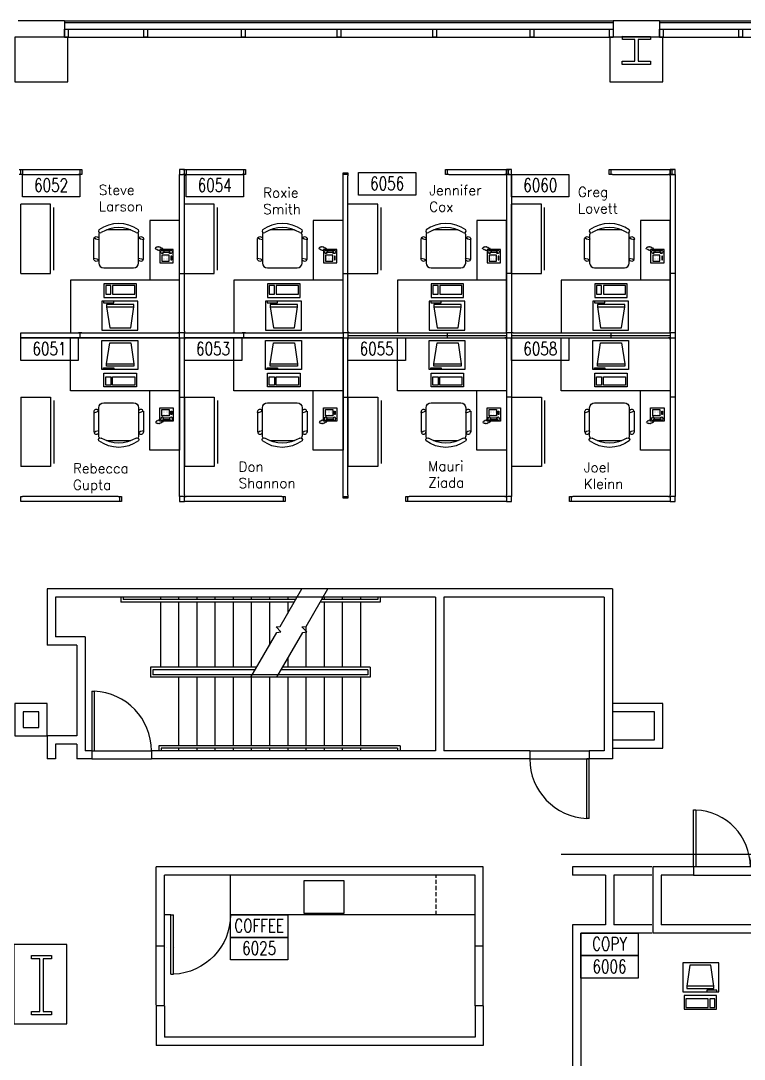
# Model space of a CAD drawing. Header units: millimetres. Extents: x 489553527 to 489553786, y 110504148 to 110504403.
# Drawn here: x 489553599.7 to 489553643.5, y 110504339.7 to 110504402.5 of the extents above; entities that cross this region are included whole.
import ezdxf
from ezdxf.enums import TextEntityAlignment as Align

# ---------------------------------------------------------------- set-up
doc = ezdxf.new("R2010")
doc.units = ezdxf.units.MM
doc.linetypes.add('HIDDEN', pattern=[0.375, 0.25, -0.125])
for name, color, linetype in [('A-DOOR-TRIM-3D', 7, 'Continuous'), ('CHAIRS', 4, 'Continuous'), ('CPU', 6, 'Continuous'), ('E-B-CORE', 8, 'Continuous'), ('E-B-FURR', 6, 'Continuous'), ('E-B-GLAZ', 8, 'Continuous'), ('E-B-MULL', 8, 'Continuous'), ('E-B-SHEL', 2, 'Continuous'), ('E-C-HEAD', 5, 'Continuous'), ('E-F-CASE', 4, 'Continuous'), ('E-F-DOOR', 3, 'Continuous'), ('E-F-PLMB', 2, 'Continuous'), ('E-F-STAIR', 8, 'Continuous'), ('E-S-COLM', 8, 'Continuous'), ('EMPLOYEE', 1, 'Continuous'), ('FURNITURE', 3, 'Continuous'), ('PANELS_201', 6, 'Continuous'), ('PHONES', 4, 'Continuous'), ('RMNUM', 40, 'Continuous')]:
    doc.layers.add(name, color=color, linetype=linetype)
doc.styles.add('ARCHITXT', font='simplex.shx')
doc.styles.add('ROMANS', font='romans', dxfattribs={"width": 0.75, "height": 8})

# ---------------------------------------------------------------- blocks, each defined once
blk = doc.blocks.new('DR-36')
for p, q in [((0, 36), (0, 0)), ((0, 36), (1.5, 36)), ((1.5, 36), (1.5, 0)), ((0, 0), (1.5, 0))]:
    blk.add_line(p, q)
blk.add_arc((0, 0), 36, 0, 87.61406)
blk = doc.blocks.new('DR-69P')
for points in [[(1.5, 0), (0, 0), (0, 34.5), (1.5, 34.5)], [(67.5, 0), (69, 0), (69, 34.5), (67.5, 34.5)]]:
    blk.add_lwpolyline(points, close=True)
for centre, start, end in [((0, 0), 0, 87.51045), ((69, 0), 92.48955, 180)]:
    blk.add_arc(centre, 34.5, start, end)
blk = doc.blocks.new('RMNUM')
at = {"layer": 'RMNUM'}
blk.add_lwpolyline([(-16.33354, 6.674702), (18.388073, 6.674702), (18.388073, -6.982766), (-16.33354, -6.982766), (-16.33354, 6.674702)], dxfattribs=at)
at = {"layer": 'RMNUM', "style": 'ROMANS', "width": 0.75}
blk.add_attdef('NUMBER', text='', height=8, dxfattribs=at).set_placement((1.027267, 0.114097), align=Align.MIDDLE_CENTER)
blk = doc.blocks.new('CHAIR7')
for p, q in [((5.12, 15.04), (17.88, 15.04)), ((0, 9), (0, -9)), ((20, 12), (3, 12)), ((23, -7.44), (23, 7.44)), ((3, -12), (20, -12)), ((5.12, -15), (17.88, -15))]:
    blk.add_line(p, q)
for centre, radius, start, end in [((5.56, 13.54), 1.56, 73.7398, 286.2602), ((17.44, 13.54), 1.56, 253.7398, 106.2602), ((3, 9), 3, 90, 180), ((20, 9), 3, 62.41556, 90), ((22.34, 11.12), 1.1, 53.30994, 212.02741), ((4.82, 0), 19.64, 327.57575, 32.42425), ((7, 0), 20, 323.1301, 36.8699), ((3, -9), 3, 180, 270), ((5.56, -13.5), 1.56, 73.7398, 286.2602), ((17.44, -13.5), 1.56, 253.7398, 106.2602), ((20, -9), 3, 270, 297.58444), ((22.34, -11.12), 1.1, 147.97259, 306.69006)]:
    blk.add_arc(centre, radius, start, end)
blk = doc.blocks.new('DESK2')
for p, q in [((33, 0), (-33, 0)), ((-33, 0), (-33, -68)), ((33, -32), (33, 0)), ((-33, -32), (33, -32)), ((-15, -68), (-15, -32)), ((-33, -68), (-15, -68))]:
    blk.add_line(p, q)
blk = doc.blocks.new('FC42X18D')
for p, q in [((-21, 0), (-21, -18)), ((-21, 0), (21, 0)), ((21, -18), (21, 0)), ((-21, -18), (21, -18)), ((-19, -20), (19, -20))]:
    blk.add_line(p, q)
blk = doc.blocks.new('RECTANG')
for p, q in [((1, 1), (0, 1)), ((0, 1), (0, 0)), ((1, 0), (1, 1)), ((0, 0), (1, 0))]:
    blk.add_line(p, q)
blk = doc.blocks.new('FNPHONE')
for p, q in [((-7.29, 6.54), (-7.29, 1.54)), ((-6.29, 6.54), (-6.29, 1.54)), ((-9.1, 0.22), (-9.7, 0.02)), ((-8.9, 0.62), (-9.5, 0.42)), ((-8.7, 1.02), (-9.3, 0.82)), ((-8.5, 1.42), (-9.1, 1.22)), ((-8.3, 1.82), (-8.9, 1.62)), ((-7.14, 0.56), (-7.5, -0.58)), ((-3.87, 4.85), (-3.87, 4.85)), ((-3.87, 3.91), (-3.87, 3.91)), ((-3.87, 2.97), (-3.87, 2.97)), ((-3.87, 2.03), (-3.87, 2.03)), ((-2.94, 4.85), (-2.94, 4.85)), ((-2.94, 3.91), (-2.94, 3.91)), ((-2.94, 2.97), (-2.94, 2.97)), ((-2.94, 2.03), (-2.94, 2.03)), ((-2, 4.85), (-2, 4.85)), ((-2, 3.91), (-2, 3.91)), ((-2, 2.97), (-2, 2.97)), ((-2, 2.03), (-2, 2.03)), ((-9.3, -0.18), (-9.9, -0.38)), ((-9.3, -0.58), (-9.9, -0.78)), ((-9.3, -0.98), (-9.9, -1.18)), ((-9.3, -1.38), (-9.9, -1.58)), ((-9.1, -1.78), (-9.7, -1.98)), ((-8.9, -2.18), (-9.5, -2.38)), ((-8.43, -2.46), (-9.03, -2.66)), ((-7.9, -1.98), (-8.5, -2.18)), ((-7.7, -1.58), (-8.3, -1.78)), ((-7.5, -1.18), (-8.1, -1.38)), ((-7.3, -0.78), (-7.9, -0.98))]:
    blk.add_line(p, q)
for centre, start, end in [((-6.79, 6.54), 298.49146, 241.50854), ((-6.79, 1.54), 118.49146, 61.50854)]:
    blk.add_arc(centre, 1.05, start, end)
for p, xscale, yscale, zscale in [((-8.21, 0), 8.20528234483245, 8.104073169521023, 8.20528234483245), ((-4.03, 6.72), 2.03125, 0.46875, 2.03125), ((-4.81, 1.25), 3.75, 4.375, 3.75)]:
    blk.add_blockref('RECTANG', p, dxfattribs=dict(xscale=xscale, yscale=yscale, zscale=zscale))
blk = doc.blocks.new('IBMAT', base_point=(61, 306))
for p, q in [((75, 307), (75, 306)), ((81, 307), (75, 307)), ((81, 306), (81, 307))]:
    blk.add_line(p, q)
at = {"xscale": 21, "yscale": 17, "zscale": 21}
blk.add_blockref('RECTANG', (61, 306), dxfattribs=at)
blk = doc.blocks.new('KEYBOARD', base_point=(60, 294))
for p, xscale, yscale, zscale in [((60, 294), 19, 8, 19), ((61, 295), 13, 5, 13), ((75, 295), 3, 5, 3)]:
    blk.add_blockref('RECTANG', p, dxfattribs=dict(xscale=xscale, yscale=yscale, zscale=zscale))
blk = doc.blocks.new('COMPUTER')
for p, q in [((-6.64, 16.23), (-8.5, 3.5)), ((6.08, 16.23), (-6.64, 16.23)), ((8, 3.5), (6.08, 16.23)), ((-8.5, 3.5), (-8.5, 2.04)), ((8, 3.5), (-8.5, 3.5)), ((-8.5, 2.04), (8, 2.04)), ((8, 2.04), (8, 3.5))]:
    blk.add_line(p, q)
at = {"xscale": 1.033846153846154, "yscale": 1.033846153846154, "zscale": 1.033846153846154}
for name, p in [('IBMAT', (-10.86, 0)), ('KEYBOARD', (-10.05, -10.5))]:
    blk.add_blockref(name, p, dxfattribs=at)

msp = doc.modelspace()

# ---------------------------------------------------------------- linework, layer by layer
msp.add_line((489553633.5997519, 110504343.8696724), (489553633.5997519, 110504343.8696724))
at = {"layer": 'A-DOOR-TRIM-3D'}
for p, q in [((489553608.4951391, 110504346.3981165), (489553608.4951391, 110504346.3981165, 9.75)), ((489553608.9951391, 110504346.3981165), (489553608.9951391, 110504346.3981165, 9.75))]:
    msp.add_line(p, q, dxfattribs=at)
at = {"layer": 'E-B-CORE'}
for p, q in [((489553635.5061564, 110504368.1370992), (489553601.3061564, 110504368.1370992)), ((489553601.3061564, 110504368.1370992), (489553601.3061564, 110504364.7370992)), ((489553635.5061564, 110504368.1370992), (489553635.5061564, 110504357.8370992)), ((489553624.8061564, 110504367.6370992), (489553601.8061564, 110504367.6370992)), ((489553601.8061564, 110504367.6370992), (489553601.8061564, 110504365.2370992)), ((489553624.8061564, 110504367.6370992), (489553624.8061564, 110504358.3370992)), ((489553635.0061564, 110504367.6370992), (489553625.3061564, 110504367.6370992)), ((489553625.3061564, 110504367.6370992), (489553625.3061564, 110504358.3370992)), ((489553635.0061564, 110504367.6370992), (489553635.0061564, 110504358.3370992)), ((489553603.6061563, 110504365.2370992), (489553601.8061564, 110504365.2370992)), ((489553603.6061563, 110504365.2370992), (489553603.6061563, 110504358.3370992)), ((489553603.1061563, 110504364.7370992), (489553601.3061564, 110504364.7370992)), ((489553603.1061563, 110504364.7370992), (489553603.1061563, 110504359.2370992)), ((489553638.0561564, 110504360.6981165), (489553635.5061564, 110504360.6981165)), ((489553638.0561564, 110504358.9981165), (489553638.0561564, 110504360.6981165)), ((489553603.1061563, 110504359.2370992), (489553601.3061564, 110504359.2370992)), ((489553601.3061564, 110504359.2370992), (489553601.3061564, 110504357.8370992)), ((489553603.1061563, 110504358.7370992), (489553601.8061564, 110504358.7370992)), ((489553601.8061564, 110504358.7370992), (489553601.8061564, 110504357.8370992)), ((489553603.1061563, 110504358.7370992), (489553603.1061563, 110504357.8370992)), ((489553635.5061564, 110504358.9981165), (489553638.0561564, 110504358.9981165)), ((489553604.0061564, 110504358.3370992), (489553603.6061563, 110504358.3370992)), ((489553604.0061564, 110504358.3370992), (489553604.0061564, 110504357.8370992)), ((489553624.8061564, 110504358.3370992), (489553607.6061563, 110504358.3370992)), ((489553607.6061563, 110504358.3370992), (489553607.6061563, 110504357.8370992)), ((489553630.5061564, 110504358.3370992), (489553625.3061564, 110504358.3370992)), ((489553630.5061564, 110504358.3370992), (489553630.5061564, 110504357.8370992)), ((489553635.0061564, 110504358.3370992), (489553634.1061563, 110504358.3370992)), ((489553634.1061563, 110504358.3370992), (489553634.1061563, 110504357.8370992)), ((489553601.8061564, 110504357.8370992), (489553601.3061564, 110504357.8370992)), ((489553604.0061564, 110504357.8370992), (489553603.1061563, 110504357.8370992)), ((489553630.5061564, 110504357.8370992), (489553607.6061563, 110504357.8370992)), ((489553635.5061564, 110504357.8370992), (489553634.1061563, 110504357.8370992)), ((489553637.9561564, 110504351.2981165), (489553637.9561564, 110504347.2981165)), ((489553640.4061564, 110504351.2981165), (489553637.9561564, 110504351.2981165)), ((489553640.4061564, 110504351.2981165), (489553640.4061564, 110504350.7981165)), ((489553638.4561564, 110504350.7981165), (489553638.4561564, 110504347.7981165)), ((489553640.4061564, 110504350.7981165), (489553638.4561564, 110504350.7981165)), ((489553652.8561563, 110504347.7981165), (489553638.4561564, 110504347.7981165)), ((489553652.8561563, 110504347.2981165), (489553637.9561564, 110504347.2981165))]:
    msp.add_line(p, q, dxfattribs=at)
for points in [[(489553601.3061564, 110504361.1981165), (489553599.3561563, 110504361.1981165), (489553599.3561563, 110504359.2370992), (489553601.3061564, 110504359.2370992)], [(489553600.8061564, 110504360.6981165), (489553599.8561563, 110504360.6981165), (489553599.8561563, 110504359.7370992), (489553600.8061564, 110504359.7370992)]]:
    msp.add_lwpolyline(points, close=True, dxfattribs=at)
for points in [[(489553638.5561564, 110504361.1981165), (489553635.5061564, 110504361.1981165)], [(489553635.5061564, 110504358.4981165), (489553638.5561564, 110504358.4981165), (489553638.5561564, 110504361.1981165)]]:
    msp.add_lwpolyline(points, dxfattribs=at)
at = {"layer": 'E-B-FURR'}
for p, q in [((489553602.3561563, 110504401.5370992), (489553635.5561564, 110504401.5370992)), ((489553638.3561563, 110504401.5370992), (489553671.5561564, 110504401.5370992)), ((489553627.6951391, 110504351.2981165), (489553607.8951391, 110504351.2981165)), ((489553607.8951391, 110504346.4981165), (489553607.8951391, 110504351.2981165)), ((489553627.6951391, 110504346.4981165), (489553627.6951391, 110504351.2981165)), ((489553637.8951391, 110504351.2981165), (489553633.0951391, 110504351.2981165)), ((489553633.0951391, 110504351.2981165), (489553633.0951391, 110504350.7981165)), ((489553627.1951391, 110504350.7981165), (489553608.3951391, 110504350.7981165)), ((489553608.3951391, 110504346.4981165), (489553608.3951391, 110504350.7981165)), ((489553627.1951391, 110504346.4981165), (489553627.1951391, 110504350.7981165)), ((489553635.0951391, 110504350.7981165), (489553633.0951391, 110504350.7981165)), ((489553635.0951391, 110504350.7981165), (489553635.0951391, 110504347.7981165)), ((489553635.5951391, 110504350.7981165), (489553635.5951391, 110504347.7981165)), ((489553637.8951391, 110504350.7981165), (489553635.5951391, 110504350.7981165)), ((489553635.0951391, 110504347.7981165), (489553633.0951391, 110504347.7981165)), ((489553633.0951391, 110504347.7981165), (489553633.0951391, 110504337.0388357)), ((489553637.8951391, 110504347.7981165), (489553635.5951391, 110504347.7981165)), ((489553637.8951391, 110504347.2981165), (489553633.5951391, 110504347.2981165)), ((489553633.5951391, 110504347.2981165), (489553633.5951391, 110504337.2459425)), ((489553608.3951391, 110504346.4981165), (489553607.8951391, 110504346.4981165)), ((489553627.6951391, 110504346.4981165), (489553627.1951391, 110504346.4981165)), ((489553607.8951391, 110504342.8981165), (489553607.8951391, 110504340.4981165)), ((489553608.3951391, 110504342.8981165), (489553607.8951391, 110504342.8981165)), ((489553608.3951391, 110504342.8981165), (489553608.3951391, 110504340.9981165)), ((489553627.1951391, 110504342.8981165), (489553627.1951391, 110504340.9981165)), ((489553627.6951391, 110504342.8981165), (489553627.1951391, 110504342.8981165)), ((489553627.6951391, 110504342.8981165), (489553627.6951391, 110504340.4981165)), ((489553627.6951391, 110504340.4981165), (489553607.8951391, 110504340.4981165)), ((489553627.1951391, 110504340.9981165), (489553608.3951391, 110504340.9981165))]:
    msp.add_line(p, q, dxfattribs=at)
for points in [[(489553602.5561564, 110504401.5370992), (489553599.3561563, 110504401.5370992), (489553599.3561563, 110504398.8370992), (489553602.5561564, 110504398.8370992)], [(489553638.5561564, 110504401.5370992), (489553635.3561563, 110504401.5370992), (489553635.3561563, 110504398.8370992), (489553638.5561564, 110504398.8370992)], [(489553602.4951391, 110504346.5981165), (489553599.2951391, 110504346.5981165), (489553599.2951391, 110504341.7981165), (489553602.4951391, 110504341.7981165)]]:
    msp.add_lwpolyline(points, close=True, dxfattribs=at)
at = {"layer": 'E-B-GLAZ'}
for p, q in [((489553602.3561563, 110504402.5370992), (489553635.5561564, 110504402.5370992)), ((489553602.3561563, 110504402.4370992), (489553635.5561564, 110504402.4370992)), ((489553602.3561563, 110504402.0370992), (489553635.5561564, 110504402.0370992)), ((489553638.3561563, 110504402.5370992), (489553671.5561564, 110504402.5370992)), ((489553638.3561563, 110504402.4370992), (489553671.5561564, 110504402.4370992)), ((489553638.3561563, 110504402.0370992), (489553671.5561564, 110504402.0370992))]:
    msp.add_line(p, q, dxfattribs=at)
at = {"layer": 'E-B-MULL'}
for points in [[(489553602.5811564, 110504402.0370992), (489553602.5811564, 110504401.5370992), (489553602.3561563, 110504401.5370992), (489553602.3561563, 110504402.0370992)], [(489553607.3811564, 110504402.0370992), (489553607.3811564, 110504401.5370992), (489553607.1561564, 110504401.5370992), (489553607.1561564, 110504402.0370992)], [(489553613.2811564, 110504402.0370992), (489553613.2811564, 110504401.5370992), (489553613.0561564, 110504401.5370992), (489553613.0561564, 110504402.0370992)], [(489553619.0686564, 110504402.0370992), (489553619.0686564, 110504401.5370992), (489553618.8436564, 110504401.5370992), (489553618.8436564, 110504402.0370992)], [(489553624.8561563, 110504402.0370992), (489553624.8561563, 110504401.5370992), (489553624.6311564, 110504401.5370992), (489553624.6311564, 110504402.0370992)], [(489553630.7561564, 110504402.0370992), (489553630.7561564, 110504401.5370992), (489553630.5311564, 110504401.5370992), (489553630.5311564, 110504402.0370992)], [(489553635.5561564, 110504402.0370992), (489553635.5561564, 110504401.5370992), (489553635.3311564, 110504401.5370992), (489553635.3311564, 110504402.0370992)], [(489553638.5811564, 110504402.0370992), (489553638.5811564, 110504401.5370992), (489553638.3561563, 110504401.5370992), (489553638.3561563, 110504402.0370992)], [(489553643.3811564, 110504402.0370992), (489553643.3811564, 110504401.5370992), (489553643.1561564, 110504401.5370992), (489553643.1561564, 110504402.0370992)]]:
    msp.add_lwpolyline(points, close=True, dxfattribs=at)
at = {"layer": 'E-B-SHEL'}
for p, q in [((489553602.3561563, 110504402.5370992), (489553599.5561564, 110504402.5370992)), ((489553602.3561563, 110504402.5370992), (489553602.3561563, 110504401.5370992)), ((489553635.5561564, 110504402.5370992), (489553635.5561564, 110504401.5370992)), ((489553638.3561563, 110504402.5370992), (489553635.5561564, 110504402.5370992)), ((489553638.3561563, 110504402.5370992), (489553638.3561563, 110504401.5370992)), ((489553602.3561563, 110504401.5370992), (489553599.5561564, 110504401.5370992)), ((489553638.3561563, 110504401.5370992), (489553635.5561564, 110504401.5370992))]:
    msp.add_line(p, q, dxfattribs=at)
at = {"layer": 'E-C-HEAD'}
for p, q in [((489553604.0061564, 110504358.3370992), (489553607.6061563, 110504358.3370992)), ((489553630.5061564, 110504358.3370992), (489553634.1061563, 110504358.3370992)), ((489553604.0061564, 110504357.8370992), (489553607.6061563, 110504357.8370992)), ((489553630.5061564, 110504357.8370992), (489553634.1061563, 110504357.8370992)), ((489553701.2996281, 110504352.0481165), (489553632.4061564, 110504352.0481165)), ((489553650.9061564, 110504351.2981165), (489553640.4061564, 110504351.2981165)), ((489553640.4061564, 110504350.7981165), (489553650.9061564, 110504350.7981165)), ((489553607.8951391, 110504342.9348786), (489553607.8951391, 110504346.5348786)), ((489553608.3951391, 110504342.9348786), (489553608.3951391, 110504346.5348786)), ((489553627.1951391, 110504342.8981165), (489553627.1951391, 110504346.4981165)), ((489553627.6951391, 110504342.8981165), (489553627.6951391, 110504346.4981165))]:
    msp.add_line(p, q, dxfattribs=at)
at = {"layer": 'E-F-CASE'}
for p, q in [((489553612.3951391, 110504348.3981165), (489553612.3951391, 110504350.7981165)), ((489553608.7951391, 110504348.3981165), (489553608.3951391, 110504348.3981165)), ((489553627.1951391, 110504348.3981165), (489553612.3951391, 110504348.3981165))]:
    msp.add_line(p, q, dxfattribs=at)
at = {"layer": 'E-F-CASE', "linetype": 'HIDDEN'}
msp.add_line((489553624.8416671, 110504348.3981165), (489553624.8416671, 110504350.7981165), dxfattribs=at)
at = {"layer": 'E-F-PLMB'}
for p, q in [((489553616.8561563, 110504348.4880081), (489553616.8561563, 110504350.4880081)), ((489553616.8561563, 110504350.4880081), (489553619.2561564, 110504350.4880081)), ((489553619.2561564, 110504350.4880081), (489553619.2561564, 110504348.4880081)), ((489553619.2561564, 110504348.4880081), (489553616.8561563, 110504348.4880081))]:
    msp.add_line(p, q, dxfattribs=at)
at = {"layer": 'E-F-STAIR'}
for p, q in [((489553605.7561564, 110504367.6370992), (489553605.7561564, 110504367.3370992)), ((489553605.9061564, 110504367.6370992), (489553605.9061564, 110504367.4870992)), ((489553616.3432407, 110504367.4870992), (489553605.9061564, 110504367.4870992)), ((489553608.1561564, 110504367.6370992), (489553608.1561564, 110504367.4870992)), ((489553609.2561564, 110504367.6370992), (489553609.2561564, 110504367.4870992)), ((489553610.3561563, 110504367.6370992), (489553610.3561563, 110504367.4870992)), ((489553611.4561564, 110504367.6370992), (489553611.4561564, 110504367.4870992)), ((489553612.5561564, 110504367.6370992), (489553612.5561564, 110504367.4870992)), ((489553613.6561564, 110504367.6370992), (489553613.6561564, 110504367.4870992)), ((489553614.7561564, 110504367.6370992), (489553614.7561564, 110504367.4870992)), ((489553615.8561563, 110504367.6370992), (489553615.8561563, 110504367.4870992)), ((489553621.3061564, 110504367.4870992), (489553617.9094822, 110504367.4870992)), ((489553618.0561564, 110504367.6370992), (489553618.0561564, 110504367.4870992)), ((489553619.1561564, 110504367.6370992), (489553619.1561564, 110504367.4870992)), ((489553620.2561564, 110504367.6370992), (489553620.2561564, 110504367.4870992)), ((489553621.3061564, 110504367.6370992), (489553621.3061564, 110504367.4870992)), ((489553621.4561564, 110504367.6370992), (489553621.4561564, 110504367.3370992)), ((489553616.2566382, 110504367.3370992), (489553605.7561564, 110504367.3370992)), ((489553608.1561564, 110504367.3370992), (489553608.1561564, 110504363.3870992)), ((489553609.2561564, 110504367.3370992), (489553609.2561564, 110504363.3870992)), ((489553610.3561563, 110504367.3370992), (489553610.3561563, 110504363.3870992)), ((489553611.4561564, 110504367.3370992), (489553611.4561564, 110504363.3870992)), ((489553612.5561564, 110504367.3370992), (489553612.5561564, 110504363.3870992)), ((489553613.6561564, 110504367.3370992), (489553613.6561564, 110504363.3870992)), ((489553614.7561564, 110504367.3370992), (489553614.7561564, 110504364.7381885)), ((489553615.8561563, 110504367.3370992), (489553615.8561563, 110504366.6434444)), ((489553621.4561564, 110504367.3370992), (489553617.8228798, 110504367.3370992)), ((489553618.0561564, 110504367.3370992), (489553618.0561564, 110504363.3870992)), ((489553619.1561564, 110504367.3370992), (489553619.1561564, 110504363.3870992)), ((489553620.2561564, 110504367.3370992), (489553620.2561564, 110504363.3870992)), ((489553616.9561564, 110504365.8622232), (489553616.9561564, 110504363.3870992)), ((489553615.8561563, 110504363.9306344), (489553615.8561563, 110504363.3870992)), ((489553613.9761046, 110504363.3870992), (489553607.5561564, 110504363.3870992)), ((489553607.5561564, 110504363.3870992), (489553607.5561564, 110504362.7870992)), ((489553613.889502, 110504363.2370992), (489553607.7061564, 110504363.2370992)), ((489553607.7061564, 110504363.2370992), (489553607.7061564, 110504362.9370992)), ((489553620.7061564, 110504363.2370992), (489553615.4557437, 110504363.2370992)), ((489553620.8561563, 110504363.3870992), (489553615.5423462, 110504363.3870992)), ((489553620.7061564, 110504363.2370992), (489553620.7061564, 110504362.9370992)), ((489553620.8561563, 110504363.3870992), (489553620.8561563, 110504362.7870992)), ((489553620.8561563, 110504362.7870992), (489553607.5561564, 110504362.7870992)), ((489553620.7061564, 110504362.9370992), (489553607.7061564, 110504362.9370992)), ((489553609.2561564, 110504362.7870992), (489553609.2561564, 110504358.6370992)), ((489553610.3561563, 110504362.7870992), (489553610.3561563, 110504358.6370992)), ((489553611.4561564, 110504362.7870992), (489553611.4561564, 110504358.6370992)), ((489553612.5561564, 110504362.7870992), (489553612.5561564, 110504358.6370992)), ((489553613.6561564, 110504362.7870992), (489553613.6561564, 110504358.6370992)), ((489553614.7561564, 110504362.7870992), (489553614.7561564, 110504358.6370992)), ((489553615.8561563, 110504362.7870992), (489553615.8561563, 110504358.6370992)), ((489553616.9561564, 110504362.7870992), (489553616.9561564, 110504358.6370992)), ((489553618.0561564, 110504362.7870992), (489553618.0561564, 110504358.6370992)), ((489553619.1561564, 110504362.7870992), (489553619.1561564, 110504358.6370992)), ((489553620.2561564, 110504362.7870992), (489553620.2561564, 110504358.6370992)), ((489553622.6561564, 110504358.6370992), (489553608.0561564, 110504358.6370992)), ((489553608.0561564, 110504358.6370992), (489553608.0561564, 110504358.3370992)), ((489553622.6561564, 110504358.6370992), (489553622.6561564, 110504358.3370992)), ((489553622.5061564, 110504358.4870992), (489553608.2061564, 110504358.4870992)), ((489553608.2061564, 110504358.4870992), (489553608.2061564, 110504358.3370992)), ((489553609.2561564, 110504358.4870992), (489553609.2561564, 110504358.3370992)), ((489553610.3561563, 110504358.4870992), (489553610.3561563, 110504358.3370992)), ((489553611.4561564, 110504358.4870992), (489553611.4561564, 110504358.3370992)), ((489553612.5561564, 110504358.4870992), (489553612.5561564, 110504358.3370992)), ((489553613.6561564, 110504358.4870992), (489553613.6561564, 110504358.3370992)), ((489553614.7561564, 110504358.4870992), (489553614.7561564, 110504358.3370992)), ((489553615.8561563, 110504358.4870992), (489553615.8561563, 110504358.3370992)), ((489553616.9561564, 110504358.4870992), (489553616.9561564, 110504358.3370992)), ((489553618.0561564, 110504358.4870992), (489553618.0561564, 110504358.3370992)), ((489553619.1561564, 110504358.4870992), (489553619.1561564, 110504358.3370992)), ((489553620.2561564, 110504358.4870992), (489553620.2561564, 110504358.3370992)), ((489553622.5061564, 110504358.4870992), (489553622.5061564, 110504358.3370992))]:
    msp.add_line(p, q, dxfattribs=at)
for points in [[(489553613.6296945, 110504362.7870992), (489553615.1993135, 110504365.5057592), (489553615.4492513, 110504365.5386641), (489553615.156431, 110504365.8314844), (489553615.4063688, 110504365.8643894), (489553616.7185184, 110504368.1370992)], [(489553615.1959361, 110504362.7870992), (489553616.7655551, 110504365.5057592), (489553617.0154929, 110504365.5386641), (489553616.7226726, 110504365.8314844), (489553616.9726104, 110504365.8643894), (489553618.28476, 110504368.1370992)]]:
    msp.add_lwpolyline(points, dxfattribs=at)
at = {"layer": 'E-S-COLM'}
for points in [[(489553636.1072646, 110504401.3968248), (489553636.1075583, 110504401.5968246), (489553637.8075565, 110504401.5943287), (489553637.8072628, 110504401.3943289), (489553637.0572636, 110504401.39543), (489553637.055355, 110504400.0954314), (489553637.8053542, 110504400.0943303), (489553637.8050606, 110504399.8943305), (489553636.1050624, 110504399.8968264), (489553636.1053561, 110504400.0968262), (489553636.8553551, 110504400.0957251), (489553636.8572638, 110504401.3957237)], [(489553600.3561563, 110504345.7370992), (489553600.3561563, 110504345.9370992), (489553601.5561564, 110504345.9370992), (489553601.5561564, 110504345.7370992), (489553601.0561564, 110504345.7370992), (489553601.0561564, 110504342.5370992), (489553601.5561564, 110504342.5370992), (489553601.5561564, 110504342.3370992), (489553600.3561563, 110504342.3370992), (489553600.3561563, 110504342.5370992), (489553600.8561563, 110504342.5370992), (489553600.8561563, 110504345.7370992)]]:
    msp.add_lwpolyline(points, close=True, dxfattribs=at)
at = {"layer": 'PANELS_201', "linetype": 'Continuous'}
for p, q in [((489553609.6063063, 110504393.2381232), (489553609.6063063, 110504393.5381232)), ((489553629.2063063, 110504393.5381232), (489553629.2063063, 110504393.2381232)), ((489553639.1063063, 110504393.5381232), (489553639.1063063, 110504393.2381232)), ((489553599.8063062, 110504383.6381232), (489553603.2063063, 110504383.6381232)), ((489553603.2063063, 110504383.3381232), (489553599.8063062, 110504383.3381232)), ((489553603.4063063, 110504383.6381232), (489553609.2063063, 110504383.6381232)), ((489553609.2063063, 110504383.3381232), (489553603.4063063, 110504383.3381232)), ((489553609.7063063, 110504383.6381232), (489553613.1063063, 110504383.6381232)), ((489553613.1063063, 110504383.3381232), (489553609.7063063, 110504383.3381232)), ((489553613.3063062, 110504383.6381232), (489553619.1063063, 110504383.6381232)), ((489553619.1063063, 110504383.3381232), (489553613.3063062, 110504383.3381232))]:
    msp.add_line(p, q, dxfattribs=at)
for points in [[(489553599.6063063, 110504393.5381232), (489553599.7063063, 110504393.5381232), (489553599.8063062, 110504393.5381232), (489553599.8063062, 110504393.2381232), (489553599.6063063, 110504393.2381232)], [(489553599.8063062, 110504393.2381232), (489553599.7063063, 110504393.2381232), (489553599.7063063, 110504393.5381232), (489553599.8063062, 110504393.5381232)], [(489553599.8063062, 110504393.5381232), (489553603.2063062, 110504393.5381232)], [(489553599.8063062, 110504393.2381232), (489553603.2063062, 110504393.2381232)], [(489553603.2063062, 110504393.5381232), (489553603.3063062, 110504393.5381232), (489553603.4063061, 110504393.5381232), (489553603.4063061, 110504393.2381232), (489553603.2063062, 110504393.2381232)], [(489553603.3063062, 110504393.2381232), (489553603.3063062, 110504393.5381232)], [(489553609.6063063, 110504393.5381232), (489553609.3063062, 110504393.5381232), (489553609.3063062, 110504393.2381232)], [(489553609.3063062, 110504393.1381232), (489553609.3063062, 110504393.2381232), (489553609.6063063, 110504393.2381232), (489553609.6063063, 110504393.1381232)], [(489553609.5063063, 110504393.5381232), (489553609.6063063, 110504393.5381232), (489553609.7063063, 110504393.5381232), (489553609.7063063, 110504393.2381232), (489553609.5063063, 110504393.2381232)], [(489553609.7063063, 110504393.2381232), (489553609.6063063, 110504393.2381232), (489553609.6063063, 110504393.5381232), (489553609.7063063, 110504393.5381232)], [(489553609.7063063, 110504393.5381232), (489553613.1063062, 110504393.5381232)], [(489553609.7063063, 110504393.2381232), (489553613.1063062, 110504393.2381232)], [(489553613.1063062, 110504393.5381232), (489553613.2063062, 110504393.5381232), (489553613.3063062, 110504393.5381232), (489553613.3063062, 110504393.2381232), (489553613.1063062, 110504393.2381232)], [(489553613.2063062, 110504393.2381232), (489553613.2063062, 110504393.5381232)], [(489553619.2063063, 110504393.1381232), (489553619.2063063, 110504393.2381232), (489553619.2063063, 110504393.3381232), (489553619.5063063, 110504393.3381232), (489553619.5063063, 110504393.1381232)], [(489553619.5063063, 110504393.2381232), (489553619.2063063, 110504393.2381232)], [(489553625.6063065, 110504393.2381232), (489553625.5063065, 110504393.2381232), (489553625.4063065, 110504393.2381232), (489553625.4063065, 110504393.5381232), (489553625.6063065, 110504393.5381232)], [(489553625.5063065, 110504393.5381232), (489553625.5063065, 110504393.2381232)], [(489553625.6063065, 110504393.5381232), (489553629.0063063, 110504393.5381232)], [(489553625.6063065, 110504393.2381232), (489553629.0063063, 110504393.2381232)], [(489553629.0063063, 110504393.5381232), (489553629.1063063, 110504393.5381232), (489553629.1063063, 110504393.2381232), (489553629.0063063, 110504393.2381232)], [(489553629.3063062, 110504393.2381232), (489553629.2063063, 110504393.2381232), (489553629.1063063, 110504393.2381232), (489553629.1063063, 110504393.5381232), (489553629.3063062, 110504393.5381232)], [(489553629.4063063, 110504393.2381232), (489553629.4063063, 110504393.5381232), (489553629.1063063, 110504393.5381232)], [(489553629.1063063, 110504393.1381232), (489553629.1063063, 110504393.2381232), (489553629.4063063, 110504393.2381232), (489553629.4063063, 110504393.1381232)], [(489553635.5063065, 110504393.2381232), (489553635.4063065, 110504393.2381232), (489553635.3063065, 110504393.2381232), (489553635.3063065, 110504393.5381232), (489553635.5063065, 110504393.5381232)], [(489553635.4063065, 110504393.5381232), (489553635.4063065, 110504393.2381232)], [(489553635.5063065, 110504393.5381232), (489553638.9063063, 110504393.5381232)], [(489553635.5063065, 110504393.2381232), (489553638.9063063, 110504393.2381232)], [(489553638.9063063, 110504393.5381232), (489553639.0063063, 110504393.5381232), (489553639.0063063, 110504393.2381232), (489553638.9063063, 110504393.2381232)], [(489553639.2063063, 110504393.2381232), (489553639.1063063, 110504393.2381232), (489553639.0063063, 110504393.2381232), (489553639.0063063, 110504393.5381232), (489553639.2063063, 110504393.5381232)], [(489553639.3063062, 110504393.2381232), (489553639.3063062, 110504393.5381232), (489553639.0063063, 110504393.5381232)], [(489553639.0063063, 110504393.1381232), (489553639.0063063, 110504393.2381232), (489553639.3063062, 110504393.2381232), (489553639.3063062, 110504393.1381232)], [(489553609.3063062, 110504387.3381232), (489553609.3063062, 110504393.1381232)], [(489553609.6063063, 110504387.3381232), (489553609.6063063, 110504393.1381232)], [(489553619.2063063, 110504387.3381232), (489553619.2063063, 110504393.1381232)], [(489553619.5063063, 110504387.3381232), (489553619.5063063, 110504393.1381232)], [(489553629.1063063, 110504393.1381232), (489553629.1063063, 110504387.3381232)], [(489553629.4063063, 110504393.1381232), (489553629.4063063, 110504387.3381232)], [(489553639.0063063, 110504393.1381232), (489553639.0063063, 110504387.3381232)], [(489553639.3063062, 110504393.1381232), (489553639.3063062, 110504387.3381232)], [(489553609.3063062, 110504387.1381232), (489553609.3063062, 110504387.3381232)], [(489553609.3063062, 110504387.2381232), (489553609.6063063, 110504387.2381232)], [(489553609.3063062, 110504383.7381232), (489553609.3063062, 110504387.1381232)], [(489553609.6063063, 110504387.1381232), (489553609.6063063, 110504387.3381232)], [(489553609.6063063, 110504383.7381232), (489553609.6063063, 110504387.1381232)], [(489553619.2063063, 110504387.1381232), (489553619.2063063, 110504387.3381232)], [(489553619.2063063, 110504387.2381232), (489553619.5063063, 110504387.2381232)], [(489553619.2063063, 110504383.7381232), (489553619.2063063, 110504387.1381232)], [(489553619.5063063, 110504387.1381232), (489553619.5063063, 110504387.3381232)], [(489553619.5063063, 110504383.7381232), (489553619.5063063, 110504387.1381232)], [(489553629.1063063, 110504387.3381232), (489553629.1063063, 110504387.1381232)], [(489553629.4063063, 110504387.2381232), (489553629.1063063, 110504387.2381232)], [(489553629.1063063, 110504387.1381232), (489553629.1063063, 110504383.7381232)], [(489553629.4063063, 110504387.3381232), (489553629.4063063, 110504387.1381232)], [(489553629.4063063, 110504387.1381232), (489553629.4063063, 110504383.7381232)], [(489553639.0063063, 110504387.3381232), (489553639.0063063, 110504387.1381232)], [(489553639.3063062, 110504387.2381232), (489553639.0063063, 110504387.2381232)], [(489553639.0063063, 110504387.1381232), (489553639.0063063, 110504383.7381232)], [(489553639.3063062, 110504387.3381232), (489553639.3063062, 110504387.1381232)], [(489553639.3063062, 110504387.1381232), (489553639.3063062, 110504383.7381232)], [(489553599.8063062, 110504383.3381232), (489553599.7063063, 110504383.3381232), (489553599.7063063, 110504383.6381232), (489553599.8063062, 110504383.6381232)], [(489553603.4063063, 110504383.6381232), (489553603.2063063, 110504383.6381232)], [(489553603.4063063, 110504383.3381232), (489553603.2063063, 110504383.3381232)], [(489553603.3063062, 110504383.3381232), (489553603.3063062, 110504383.6381232)], [(489553609.2063063, 110504383.3381232), (489553609.3063062, 110504383.3381232), (489553609.3063062, 110504383.6381232), (489553609.2063063, 110504383.6381232)], [(489553609.6063063, 110504383.7381232), (489553609.6063063, 110504383.6381232), (489553609.3063062, 110504383.6381232), (489553609.3063062, 110504383.7381232)], [(489553609.3063062, 110504383.2381232), (489553609.3063062, 110504383.3381232), (489553609.6063063, 110504383.3381232), (489553609.6063063, 110504383.2381232)], [(489553609.3063062, 110504379.8381232), (489553609.3063062, 110504383.2381232)], [(489553609.7063063, 110504383.3381232), (489553609.6063063, 110504383.3381232), (489553609.6063063, 110504383.6381232), (489553609.7063063, 110504383.6381232)], [(489553609.6063063, 110504379.8381232), (489553609.6063063, 110504383.2381232)], [(489553613.3063062, 110504383.6381232), (489553613.1063063, 110504383.6381232)], [(489553613.3063062, 110504383.3381232), (489553613.1063063, 110504383.3381232)], [(489553613.2063063, 110504383.3381232), (489553613.2063063, 110504383.6381232)], [(489553619.1063063, 110504383.6381232), (489553619.2063063, 110504383.6381232), (489553619.2063063, 110504383.3381232), (489553619.1063063, 110504383.3381232)], [(489553619.5063063, 110504383.7381232), (489553619.5063063, 110504383.6381232), (489553619.2063063, 110504383.6381232), (489553619.2063063, 110504383.7381232)], [(489553619.2063063, 110504383.2381232), (489553619.2063063, 110504383.3381232), (489553619.5063063, 110504383.3381232), (489553619.5063063, 110504383.2381232)], [(489553619.2063063, 110504379.8381232), (489553619.2063063, 110504383.2381232)], [(489553619.6063063, 110504383.6381232), (489553619.5063063, 110504383.6381232), (489553619.5063063, 110504383.3381232), (489553619.6063063, 110504383.3381232)], [(489553619.5063063, 110504383.4881232), (489553625.5063063, 110504383.4881232)], [(489553619.5063063, 110504379.8381232), (489553619.5063063, 110504383.2381232)], [(489553619.6063063, 110504383.6381232), (489553625.4063063, 110504383.6381232)], [(489553619.6063063, 110504383.3381232), (489553625.4063063, 110504383.3381232)], [(489553625.4063063, 110504383.6381232), (489553625.6063063, 110504383.6381232)], [(489553625.4063063, 110504383.3381232), (489553625.6063063, 110504383.3381232)], [(489553625.5063063, 110504383.6381232), (489553625.5063063, 110504383.3381232)], [(489553625.5063063, 110504383.4881232), (489553629.1063063, 110504383.4881232)], [(489553625.6063063, 110504383.6381232), (489553629.0063063, 110504383.6381232)], [(489553625.6063063, 110504383.3381232), (489553629.0063063, 110504383.3381232)], [(489553629.0063063, 110504383.6381232), (489553629.1063063, 110504383.6381232), (489553629.1063063, 110504383.3381232), (489553629.0063063, 110504383.3381232)], [(489553629.4063063, 110504383.7381232), (489553629.4063063, 110504383.6381232), (489553629.1063063, 110504383.6381232), (489553629.1063063, 110504383.7381232)], [(489553629.1063063, 110504383.2381232), (489553629.1063063, 110504383.3381232), (489553629.4063063, 110504383.3381232), (489553629.4063063, 110504383.2381232)], [(489553629.1063063, 110504383.2381232), (489553629.1063063, 110504379.8381232)], [(489553629.5063063, 110504383.6381232), (489553629.4063063, 110504383.6381232), (489553629.4063063, 110504383.3381232), (489553629.5063063, 110504383.3381232)], [(489553629.4063063, 110504383.4881232), (489553635.4063063, 110504383.4881232)], [(489553629.4063063, 110504383.2381232), (489553629.4063063, 110504379.8381232)], [(489553629.5063063, 110504383.6381232), (489553635.3063062, 110504383.6381232)], [(489553629.5063063, 110504383.3381232), (489553635.3063062, 110504383.3381232)], [(489553635.3063062, 110504383.6381232), (489553635.5063063, 110504383.6381232)], [(489553635.3063062, 110504383.3381232), (489553635.5063063, 110504383.3381232)], [(489553635.4063063, 110504383.6381232), (489553635.4063063, 110504383.3381232)], [(489553635.4063063, 110504383.4881232), (489553639.0063063, 110504383.4881232)], [(489553635.5063063, 110504383.6381232), (489553638.9063063, 110504383.6381232)], [(489553635.5063063, 110504383.3381232), (489553638.9063063, 110504383.3381232)], [(489553638.9063063, 110504383.6381232), (489553639.0063063, 110504383.6381232), (489553639.0063063, 110504383.3381232), (489553638.9063063, 110504383.3381232)], [(489553639.3063062, 110504383.7381232), (489553639.3063062, 110504383.6381232), (489553639.0063063, 110504383.6381232), (489553639.0063063, 110504383.7381232)], [(489553639.0063063, 110504383.2381232), (489553639.0063063, 110504383.3381232), (489553639.3063062, 110504383.3381232), (489553639.3063062, 110504383.2381232)], [(489553639.0063063, 110504383.2381232), (489553639.0063063, 110504379.8381232)], [(489553639.3063062, 110504383.6381232), (489553639.3063062, 110504383.3381232)], [(489553639.3063062, 110504383.2381232), (489553639.3063062, 110504379.8381232)], [(489553609.3063062, 110504379.6381232), (489553609.3063062, 110504379.8381232)], [(489553609.3063062, 110504379.7381232), (489553609.6063063, 110504379.7381232)], [(489553609.3063062, 110504373.8381232), (489553609.3063062, 110504379.6381232)], [(489553609.6063063, 110504379.6381232), (489553609.6063063, 110504379.8381232)], [(489553609.6063063, 110504373.8381232), (489553609.6063063, 110504379.6381232)], [(489553619.2063063, 110504379.6381232), (489553619.2063063, 110504379.8381232)], [(489553619.2063063, 110504379.7381232), (489553619.5063063, 110504379.7381232)], [(489553619.2063063, 110504373.8381232), (489553619.2063063, 110504379.6381232)], [(489553619.5063063, 110504379.6381232), (489553619.5063063, 110504379.8381232)], [(489553619.5063063, 110504373.8381232), (489553619.5063063, 110504379.6381232)], [(489553629.1063063, 110504379.8381232), (489553629.1063063, 110504379.6381232)], [(489553629.4063063, 110504379.7381232), (489553629.1063063, 110504379.7381232)], [(489553629.1063063, 110504379.6381232), (489553629.1063063, 110504373.8381232)], [(489553629.4063063, 110504379.8381232), (489553629.4063063, 110504379.6381232)], [(489553629.4063063, 110504379.6381232), (489553629.4063063, 110504373.8381232)], [(489553639.0063063, 110504379.8381232), (489553639.0063063, 110504379.6381232)], [(489553639.3063062, 110504379.7381232), (489553639.0063063, 110504379.7381232)], [(489553639.0063063, 110504379.6381232), (489553639.0063063, 110504373.8381232)], [(489553639.3063062, 110504379.8381232), (489553639.3063062, 110504379.6381232)], [(489553639.3063062, 110504379.6381232), (489553639.3063062, 110504373.8381232)], [(489553599.8063062, 110504373.4381232), (489553599.7063063, 110504373.4381232), (489553599.7063063, 110504373.7381232), (489553599.8063062, 110504373.7381232)], [(489553605.6063063, 110504373.7381232), (489553599.8063062, 110504373.7381232)], [(489553605.6063063, 110504373.7381232), (489553605.7063063, 110504373.7381232), (489553605.8063062, 110504373.7381232), (489553605.8063062, 110504373.4381232), (489553605.6063063, 110504373.4381232)], [(489553605.7063063, 110504373.4381232), (489553605.7063063, 110504373.7381232)], [(489553609.6063063, 110504373.8381232), (489553609.6063063, 110504373.7381232), (489553609.3063062, 110504373.7381232), (489553609.3063062, 110504373.8381232)], [(489553609.3063062, 110504373.7381232), (489553609.3063062, 110504373.4381232), (489553609.6063063, 110504373.4381232)], [(489553609.7063063, 110504373.4381232), (489553609.6063063, 110504373.4381232), (489553609.6063063, 110504373.7381232), (489553609.7063063, 110504373.7381232)], [(489553615.5063063, 110504373.7381232), (489553609.7063063, 110504373.7381232)], [(489553615.5063063, 110504373.7381232), (489553615.6063063, 110504373.7381232), (489553615.7063063, 110504373.7381232), (489553615.7063063, 110504373.4381232), (489553615.5063063, 110504373.4381232)], [(489553615.6063063, 110504373.4381232), (489553615.6063063, 110504373.7381232)], [(489553619.5063063, 110504373.8381232), (489553619.5063063, 110504373.7381232), (489553619.5063063, 110504373.6381232), (489553619.2063063, 110504373.6381232), (489553619.2063063, 110504373.8381232)], [(489553619.2063063, 110504373.7381232), (489553619.5063063, 110504373.7381232)], [(489553623.2063063, 110504373.4381232), (489553623.1063063, 110504373.4381232), (489553623.0063063, 110504373.4381232), (489553623.0063063, 110504373.7381232), (489553623.2063063, 110504373.7381232)], [(489553623.1063063, 110504373.7381232), (489553623.1063063, 110504373.4381232)], [(489553629.0063063, 110504373.7381232), (489553623.2063063, 110504373.7381232)], [(489553629.0063063, 110504373.7381232), (489553629.1063063, 110504373.7381232), (489553629.1063063, 110504373.4381232), (489553629.0063063, 110504373.4381232)], [(489553629.4063063, 110504373.8381232), (489553629.4063063, 110504373.7381232), (489553629.1063063, 110504373.7381232), (489553629.1063063, 110504373.8381232)], [(489553629.1063063, 110504373.4381232), (489553629.4063063, 110504373.4381232), (489553629.4063063, 110504373.7381232)], [(489553633.1063063, 110504373.4381232), (489553633.0063063, 110504373.4381232), (489553632.9063063, 110504373.4381232), (489553632.9063063, 110504373.7381232), (489553633.1063063, 110504373.7381232)], [(489553633.0063063, 110504373.7381232), (489553633.0063063, 110504373.4381232)], [(489553638.9063063, 110504373.7381232), (489553633.1063063, 110504373.7381232)], [(489553638.9063063, 110504373.7381232), (489553639.0063063, 110504373.7381232), (489553639.0063063, 110504373.4381232), (489553638.9063063, 110504373.4381232)], [(489553639.3063062, 110504373.8381232), (489553639.3063062, 110504373.7381232), (489553639.0063063, 110504373.7381232), (489553639.0063063, 110504373.8381232)], [(489553639.0063063, 110504373.4381232), (489553639.3063062, 110504373.4381232), (489553639.3063062, 110504373.7381232)], [(489553605.6063063, 110504373.4381232), (489553599.8063062, 110504373.4381232)], [(489553615.5063063, 110504373.4381232), (489553609.7063063, 110504373.4381232)], [(489553629.0063063, 110504373.4381232), (489553623.2063063, 110504373.4381232)], [(489553638.9063063, 110504373.4381232), (489553633.1063063, 110504373.4381232)]]:
    msp.add_lwpolyline(points, dxfattribs=at)

# ---------------------------------------------------------------- block references
at = {"xscale": 0.1, "yscale": 0.1, "zscale": 0.1}
for p, values in [((489553601.4396604, 110504392.570653), {'NUMBER': '6052'}), ((489553611.3396604, 110504392.570653), {'NUMBER': '6054'}), ((489553621.7739931, 110504392.6728855), {'NUMBER': '6056'}), ((489553631.0396604, 110504392.570653), {'NUMBER': '6060'}), ((489553601.3396604, 110504382.670653), {'NUMBER': '6051'}), ((489553611.2396604, 110504382.670653), {'NUMBER': '6053'}), ((489553621.1396604, 110504382.670653), {'NUMBER': '6055'}), ((489553631.0396604, 110504382.670653), {'NUMBER': '6058'}), ((489553614.028493, 110504347.7306463), {'NUMBER': 'COFFEE'}), ((489553614.028493, 110504346.3648995), {'NUMBER': '6025'}), ((489553635.2284931, 110504346.6306463), {'NUMBER': 'COPY'}), ((489553635.2284931, 110504345.2648995), {'NUMBER': '6006'})]:
    msp.add_blockref('RMNUM', p, dxfattribs=at).add_auto_attribs(values)
at = {"layer": 'CHAIRS', "lineweight": -3, "yscale": 0.1, "zscale": 0.1}
for p, xscale, rotation in [((489553605.6296768, 110504387.5695433), 0.1, 89.99999999999999), ((489553615.5296768, 110504387.5695433), 0.1, 89.99999999999999), ((489553625.4296768, 110504387.5695433), 0.1, 89.99999999999999), ((489553635.3296768, 110504387.5695433), 0.1, 89.99999999999999), ((489553605.6296768, 110504379.4067032), -0.1, 90), ((489553615.5296768, 110504379.4067032), -0.1, 90), ((489553625.4296768, 110504379.4067032), -0.1, 90), ((489553635.3296768, 110504379.4067032), -0.1, 90)]:
    msp.add_blockref('CHAIR7', p, dxfattribs=dict(at, xscale=xscale, rotation=rotation))
at = {"layer": 'CPU', "lineweight": -3, "xscale": 0.1, "yscale": 0.1, "zscale": 0.1, "rotation": 180}
for p in [(489553605.7004986, 110504385.5608414), (489553615.6004987, 110504385.5608414), (489553625.5004987, 110504385.5608414), (489553635.4004986, 110504385.5608414)]:
    msp.add_blockref('COMPUTER', p, dxfattribs=at)
at = {"layer": 'CPU', "lineweight": -3, "yscale": 0.1, "zscale": 0.1}
for p, xscale in [((489553605.7004986, 110504381.4154051), -0.1), ((489553615.6004987, 110504381.4154051), -0.1), ((489553625.5004987, 110504381.4154051), -0.1), ((489553635.4004986, 110504381.4154051), -0.1), ((489553640.8525308, 110504343.7356935), 0.1)]:
    msp.add_blockref('COMPUTER', p, dxfattribs=dict(at, xscale=xscale))
at = {"layer": 'E-F-CASE', "extrusion": (0, 0, -1), "xscale": 0.1, "yscale": 0.1, "zscale": -0.1, "rotation": 180}
msp.add_blockref('DR-36', (-489553608.7951391, 110504348.3981165), dxfattribs=at)
msp.add_blockref('DR-36', (-489553608.7951391, 110504348.3981165), dxfattribs=at)
at = {"layer": 'E-F-DOOR', "xscale": 0.1, "yscale": 0.1, "zscale": 0.1}
for name, p in [('DR-36', (489553604.0061564, 110504358.3370992)), ('DR-69P', (489553640.4061564, 110504351.2981165))]:
    msp.add_blockref(name, p, dxfattribs=at)
at = {"layer": 'E-F-DOOR', "xscale": 0.1, "yscale": 0.1, "zscale": 0.1, "rotation": 180}
msp.add_blockref('DR-36', (489553634.1061563, 110504357.8370992), dxfattribs=at)
at = {"layer": 'FURNITURE', "lineweight": -3, "yscale": 0.1, "zscale": 0.1}
for name, p, xscale, rotation in [('FC42X18D', (489553599.7063063, 110504389.3381232), 0.1, 89.99999999999999), ('FC42X18D', (489553609.6063063, 110504389.3381232), 0.1, 89.99999999999999), ('FC42X18D', (489553619.5063063, 110504389.3381232), 0.1, 89.99999999999999), ('FC42X18D', (489553629.4063063, 110504389.3381232), 0.1, 89.99999999999999), ('DESK2', (489553606.0063063, 110504383.6381232), 0.1, 180), ('DESK2', (489553615.9063063, 110504383.6381232), 0.1, 180), ('DESK2', (489553625.8063063, 110504383.6381232), 0.1, 180), ('DESK2', (489553635.7063063, 110504383.6381232), 0.1, 180), ('FC42X18D', (489553599.7063063, 110504377.6381232), -0.1, 90), ('FC42X18D', (489553609.6063063, 110504377.6381232), -0.1, 90), ('FC42X18D', (489553619.5063063, 110504377.6381232), -0.1, 90), ('FC42X18D', (489553629.4063063, 110504377.6381232), -0.1, 90)]:
    msp.add_blockref(name, p, dxfattribs=dict(at, xscale=xscale, rotation=rotation))
at = {"layer": 'FURNITURE', "lineweight": -3, "xscale": -0.1, "yscale": 0.1, "zscale": 0.1}
for p in [(489553606.0063063, 110504383.3381232), (489553615.9063063, 110504383.3381232), (489553625.8063063, 110504383.3381232), (489553635.7063063, 110504383.3381232)]:
    msp.add_blockref('DESK2', p, dxfattribs=at)
at = {"layer": 'PHONES', "lineweight": -3, "yscale": 0.1, "zscale": 0.1, "rotation": 270}
for p, xscale in [((489553608.1208422, 110504387.8710712), 0.1), ((489553618.0208422, 110504387.8710712), 0.1), ((489553627.9208422, 110504387.8710712), 0.1), ((489553637.8208422, 110504387.8710712), 0.1), ((489553608.1208422, 110504379.1051752), -0.1), ((489553618.0208422, 110504379.1051752), -0.1), ((489553627.9208422, 110504379.1051752), -0.1), ((489553637.8208422, 110504379.1051752), -0.1)]:
    msp.add_blockref('FNPHONE', p, dxfattribs=dict(at, xscale=xscale))

# ---------------------------------------------------------------- texts
at = {"layer": 'EMPLOYEE', "lineweight": -3, "char_height": 0.6, "attachment_point": 1, "style": 'ARCHITXT'}
for s, insert, width in [('\\A1;Steve\\PLarson', (489553604.4296768, 110504392.5984064), 2.443792633), ('\\A1;Jennifer\\PCox', (489553624.4227714, 110504392.5746089), 2.970941337), ('\\A1;Roxie\\PSmith', (489553614.3730775, 110504392.4308145), 2.048021828), ('\\A1;Greg\\PLovett', (489553633.4206589, 110504392.4723764), 2.215825375), ('\\A1;Rebecca\\PGupta', (489553602.866978, 110504375.7381232), 3.206684857), ('\\A1;Don\\PShannon', (489553612.8848952, 110504375.839925), 3.260709413), ('\\A1;Mauri\\PZiada', (489553624.3570642, 110504375.8749825), 2.044338336), ('\\A1;Joel\\PKleinn', (489553633.7756822, 110504375.7983978), 2.210914052)]:
    msp.add_mtext(s, dxfattribs=dict(at, insert=insert, width=width))

doc.saveas('drawing.dxf')
